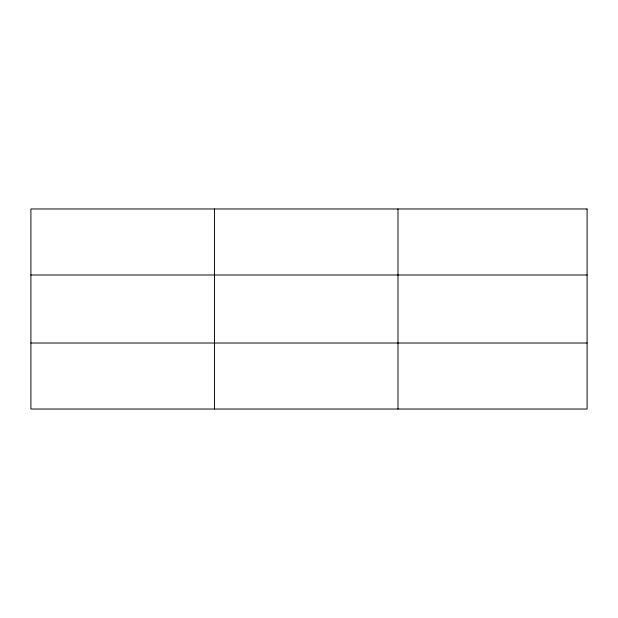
<?xml version="1.0" encoding="UTF-8"?>
<svg xmlns="http://www.w3.org/2000/svg" width="618" height="618" viewBox="0 0 618 618"><rect width="100%" height="100%" fill="white"/><g stroke="black" fill="none" stroke-linecap="round" stroke-linejoin="round"><path stroke-width="0.93" d="M214.446 409.031L214.446 208.969M397.992 409.031L397.992 208.969M30.9 274.987L587.1 274.987M30.9 343.013L587.1 343.013M587.1 208.969L587.1 409.031L30.9 409.031L30.9 208.969L587.1 208.969"/></g></svg>
